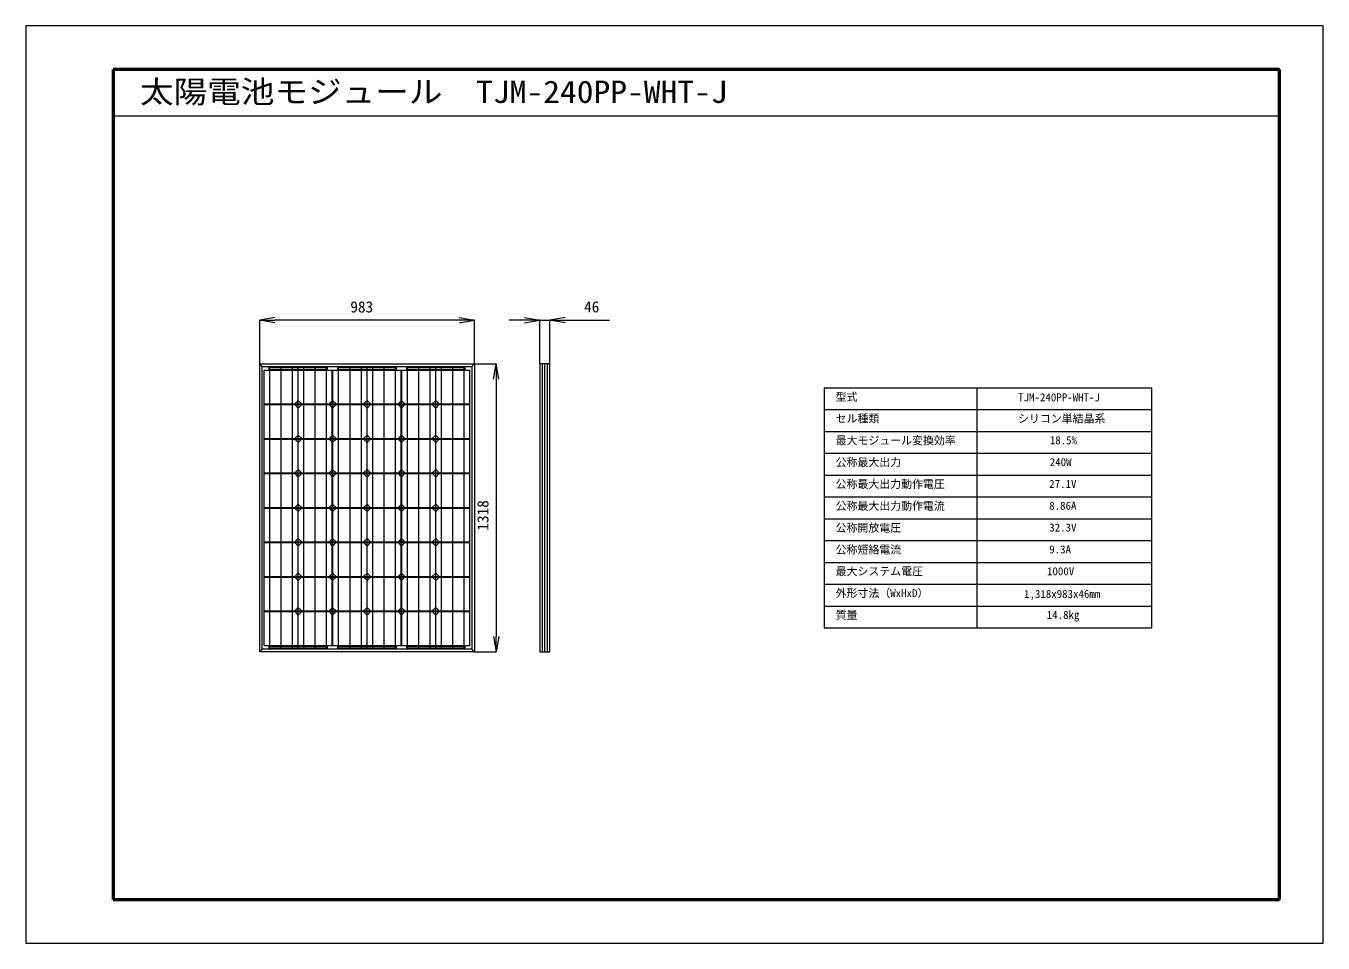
# Model space of a CAD drawing. Units: millimetres, scale not verified. Extents: x -2970 to 2970, y -2100 to 2100.
import ezdxf
from ezdxf.enums import TextEntityAlignment as Align

# ---------------------------------------------------------------- set-up
doc = ezdxf.new("R2010")
doc.units = ezdxf.units.MM
doc.header["$LTSCALE"] = 20
for name, color, linetype, lineweight in [('0-0_PEN0', 7, 'Continuous', 18), ('0-2_1', 7, 'Continuous', 18), ('0-3_2', 7, 'Continuous', 50)]:
    doc.layers.add(name, color=color, linetype=linetype, lineweight=lineweight)
doc.styles.add('ＭＳ ゴシック', font='')
doc.styles.get('ＭＳ ゴシック').set_extended_font_data('MS Gothic')

msp = doc.modelspace()

# ---------------------------------------------------------------- linework, layer by layer
at = {"layer": '0-0_PEN0'}
for p, q in [((-1899.5, 552.51), (-1899.5, 752.75)), ((-1829.5, 740.72), (-1899.5, 752.39)), ((-986.5, 752.39), (-1829.5, 752.39)), ((-986.5, 764.06), (-916.5, 752.39)), ((-916.5, 552.51), (-916.5, 752.75)), ((-686.5, 752.75), (-756.5, 752.75)), ((-686.5, 764.42), (-616.5, 752.75)), ((-616.5, 552.51), (-616.5, 753.11)), ((-616.5, 752.75), (-570.5, 752.75)), ((-570.5, 552.51), (-570.5, 753.11)), ((-500.5, 741.08), (-570.5, 752.75)), ((-500.5, 752.75), (-297.83, 752.75)), ((-1887.5, 540.39), (-1899.5, 552.39)), ((-1853, -750.11), (-1853, 536.89)), ((-1801, -750.11), (-1801, 536.89)), ((-1749, -750.11), (-1749, 536.89)), ((-1723, -750.11), (-1723, 536.89)), ((-1697, -750.11), (-1697, 536.89)), ((-1645, -750.11), (-1645, 536.89)), ((-1593, -750.11), (-1593, 536.89)), ((-1538, -750.11), (-1538, 536.89)), ((-1486, -750.11), (-1486, 536.89)), ((-1434, -750.11), (-1434, 536.89)), ((-1408, -750.11), (-1408, 536.89)), ((-1382, -750.11), (-1382, 536.89)), ((-1330, -750.11), (-1330, 536.89)), ((-1278, -750.11), (-1278, 536.89)), ((-1223, -750.11), (-1223, 536.89)), ((-1171, -750.11), (-1171, 536.89)), ((-1119, -750.11), (-1119, 536.89)), ((-1093, -750.11), (-1093, 536.89)), ((-1067, -750.11), (-1067, 536.89)), ((-1015, -750.11), (-1015, 536.89)), ((-963, -750.11), (-963, 536.89)), ((-928.5, 540.39), (-916.5, 552.39)), ((-916.38, 552.39), (-816.14, 552.39)), ((-828.17, 482.39), (-816.5, 552.39)), ((-605, -765.61), (-605, 552.39)), ((-593.5, -765.61), (-593.5, 552.39)), ((-582, -765.61), (-582, 552.39)), ((-1879, -737.11), (-1879, 523.89)), ((-1879, 523.89), (-937, 523.89)), ((-1567, -737.11), (-1567, 523.89)), ((-1564, -737.11), (-1564, 523.89)), ((-1252, -737.11), (-1252, 523.89)), ((-1249, -737.11), (-1249, 523.89)), ((-937, -737.11), (-937, 523.89)), ((-816.5, 482.39), (-816.5, -695.61)), ((685, 443.39), (2185, 443.39)), ((685, 443.39), (685, -656.61)), ((1385, 443.39), (1385, -656.61)), ((2185, 443.39), (2185, -656.61)), ((-1879, 368.89), (-937, 368.89)), ((-1879, 365.89), (-937, 365.89)), ((-1722.93, 384.59), (-1740.57, 367.39)), ((-1740.57, 367.39), (-1722.93, 350.17)), ((-1705.65, 367.39), (-1723, 384.59)), ((-1723, 350.17), (-1705.65, 367.39)), ((-1565.43, 384.59), (-1583.07, 367.39)), ((-1583.07, 367.39), (-1565.43, 350.17)), ((-1548.15, 367.39), (-1565.5, 384.59)), ((-1565.5, 350.17), (-1548.15, 367.39)), ((-1407.93, 384.59), (-1425.57, 367.39)), ((-1425.57, 367.39), (-1407.93, 350.17)), ((-1390.65, 367.39), (-1408, 384.59)), ((-1408, 350.17), (-1390.65, 367.39)), ((-1267.71, 367.39), (-1250.35, 384.59)), ((-1250.35, 350.17), (-1267.71, 367.39)), ((-1250.43, 384.59), (-1232.79, 367.39)), ((-1232.79, 367.39), (-1250.43, 350.17)), ((-1092.93, 384.59), (-1110.57, 367.39)), ((-1110.57, 367.39), (-1092.93, 350.17)), ((-1075.65, 367.39), (-1093, 384.59)), ((-1093, 350.17), (-1075.65, 367.39)), ((685, 343.39), (2185, 343.39)), ((685, 243.39), (2185, 243.39)), ((-1879, 210.89), (-937, 210.89)), ((-1879, 207.89), (-937, 207.89)), ((-1722.93, 226.59), (-1740.57, 209.39)), ((-1740.57, 209.39), (-1722.93, 192.17)), ((-1705.65, 209.39), (-1723, 226.59)), ((-1723, 192.17), (-1705.65, 209.39)), ((-1565.43, 226.59), (-1583.07, 209.39)), ((-1583.07, 209.39), (-1565.43, 192.17)), ((-1548.15, 209.39), (-1565.5, 226.59)), ((-1565.5, 192.17), (-1548.15, 209.39)), ((-1407.93, 226.59), (-1425.57, 209.39)), ((-1425.57, 209.39), (-1407.93, 192.17)), ((-1390.65, 209.39), (-1408, 226.59)), ((-1408, 192.17), (-1390.65, 209.39)), ((-1267.71, 209.39), (-1250.35, 226.59)), ((-1250.35, 192.17), (-1267.71, 209.39)), ((-1250.43, 226.59), (-1232.79, 209.39)), ((-1232.79, 209.39), (-1250.43, 192.17)), ((-1092.93, 226.59), (-1110.57, 209.39)), ((-1110.57, 209.39), (-1092.93, 192.17)), ((-1075.65, 209.39), (-1093, 226.59)), ((-1093, 192.17), (-1075.65, 209.39)), ((685, 143.39), (2185, 143.39)), ((-1722.93, 68.59), (-1740.57, 51.39)), ((-1705.65, 51.39), (-1723, 68.59)), ((-1565.43, 68.59), (-1583.07, 51.39)), ((-1548.15, 51.39), (-1565.5, 68.59)), ((-1407.93, 68.59), (-1425.57, 51.39)), ((-1390.65, 51.39), (-1408, 68.59)), ((-1267.71, 51.39), (-1250.35, 68.59)), ((-1250.43, 68.59), (-1232.79, 51.39)), ((-1092.93, 68.59), (-1110.57, 51.39)), ((-1075.65, 51.39), (-1093, 68.59)), ((-1879, 52.89), (-937, 52.89)), ((-1879, 49.89), (-937, 49.89)), ((-1740.57, 51.39), (-1722.93, 34.17)), ((-1723, 34.17), (-1705.65, 51.39)), ((-1583.07, 51.39), (-1565.43, 34.17)), ((-1565.5, 34.17), (-1548.15, 51.39)), ((-1425.57, 51.39), (-1407.93, 34.17)), ((-1408, 34.17), (-1390.65, 51.39)), ((-1250.35, 34.17), (-1267.71, 51.39)), ((-1232.79, 51.39), (-1250.43, 34.17)), ((-1110.57, 51.39), (-1092.93, 34.17)), ((-1093, 34.17), (-1075.65, 51.39)), ((685, 43.39), (2185, 43.39)), ((685, -56.61), (2185, -56.61)), ((-1879, -105.11), (-937, -105.11)), ((-1879, -108.11), (-937, -108.11)), ((-1722.93, -89.41), (-1740.57, -106.61)), ((-1740.57, -106.61), (-1722.93, -123.83)), ((-1705.65, -106.61), (-1723, -89.41)), ((-1723, -123.83), (-1705.65, -106.61)), ((-1565.43, -89.41), (-1583.07, -106.61)), ((-1583.07, -106.61), (-1565.43, -123.83)), ((-1548.15, -106.61), (-1565.5, -89.41)), ((-1565.5, -123.83), (-1548.15, -106.61)), ((-1407.93, -89.41), (-1425.57, -106.61)), ((-1425.57, -106.61), (-1407.93, -123.83)), ((-1390.65, -106.61), (-1408, -89.41)), ((-1408, -123.83), (-1390.65, -106.61)), ((-1267.71, -106.61), (-1250.35, -89.41)), ((-1250.35, -123.83), (-1267.71, -106.61)), ((-1250.43, -89.41), (-1232.79, -106.61)), ((-1232.79, -106.61), (-1250.43, -123.83)), ((-1092.93, -89.41), (-1110.57, -106.61)), ((-1110.57, -106.61), (-1092.93, -123.83)), ((-1075.65, -106.61), (-1093, -89.41)), ((-1093, -123.83), (-1075.65, -106.61)), ((685, -156.61), (2185, -156.61)), ((-1879, -263.11), (-937, -263.11)), ((-1879, -266.11), (-937, -266.11)), ((-1722.93, -247.41), (-1740.57, -264.61)), ((-1740.57, -264.61), (-1722.93, -281.83)), ((-1705.65, -264.61), (-1723, -247.41)), ((-1723, -281.83), (-1705.65, -264.61)), ((-1565.43, -247.41), (-1583.07, -264.61)), ((-1583.07, -264.61), (-1565.43, -281.83)), ((-1548.15, -264.61), (-1565.5, -247.41)), ((-1565.5, -281.83), (-1548.15, -264.61)), ((-1407.93, -247.41), (-1425.57, -264.61)), ((-1425.57, -264.61), (-1407.93, -281.83)), ((-1390.65, -264.61), (-1408, -247.41)), ((-1408, -281.83), (-1390.65, -264.61)), ((-1267.71, -264.61), (-1250.35, -247.41)), ((-1250.35, -281.83), (-1267.71, -264.61)), ((-1250.43, -247.41), (-1232.79, -264.61)), ((-1232.79, -264.61), (-1250.43, -281.83)), ((-1092.93, -247.41), (-1110.57, -264.61)), ((-1110.57, -264.61), (-1092.93, -281.83)), ((-1075.65, -264.61), (-1093, -247.41)), ((-1093, -281.83), (-1075.65, -264.61)), ((685, -256.61), (2185, -256.61)), ((-1722.93, -405.41), (-1740.57, -422.61)), ((-1705.65, -422.61), (-1723, -405.41)), ((-1565.43, -405.41), (-1583.07, -422.61)), ((-1548.15, -422.61), (-1565.5, -405.41)), ((-1407.93, -405.41), (-1425.57, -422.61)), ((-1390.65, -422.61), (-1408, -405.41)), ((-1267.71, -422.61), (-1250.35, -405.41)), ((-1250.43, -405.41), (-1232.79, -422.61)), ((-1092.93, -405.41), (-1110.57, -422.61)), ((-1075.65, -422.61), (-1093, -405.41)), ((685, -356.61), (2185, -356.61)), ((-1879, -421.11), (-937, -421.11)), ((-1879, -424.11), (-937, -424.11)), ((-1740.57, -422.61), (-1722.93, -439.83)), ((-1723, -439.83), (-1705.65, -422.61)), ((-1583.07, -422.61), (-1565.43, -439.83)), ((-1565.5, -439.83), (-1548.15, -422.61)), ((-1425.57, -422.61), (-1407.93, -439.83)), ((-1408, -439.83), (-1390.65, -422.61)), ((-1250.35, -439.83), (-1267.71, -422.61)), ((-1232.79, -422.61), (-1250.43, -439.83)), ((-1110.57, -422.61), (-1092.93, -439.83)), ((-1093, -439.83), (-1075.65, -422.61)), ((685, -456.61), (2185, -456.61)), ((-1879, -579.11), (-937, -579.11)), ((-1879, -582.11), (-937, -582.11)), ((-1722.93, -563.41), (-1740.57, -580.61)), ((-1740.57, -580.61), (-1722.93, -597.83)), ((-1705.65, -580.61), (-1723, -563.41)), ((-1723, -597.83), (-1705.65, -580.61)), ((-1565.43, -563.41), (-1583.07, -580.61)), ((-1583.07, -580.61), (-1565.43, -597.83)), ((-1548.15, -580.61), (-1565.5, -563.41)), ((-1565.5, -597.83), (-1548.15, -580.61)), ((-1407.93, -563.41), (-1425.57, -580.61)), ((-1425.57, -580.61), (-1407.93, -597.83)), ((-1390.65, -580.61), (-1408, -563.41)), ((-1408, -597.83), (-1390.65, -580.61)), ((-1267.71, -580.61), (-1250.35, -563.41)), ((-1250.35, -597.83), (-1267.71, -580.61)), ((-1250.43, -563.41), (-1232.79, -580.61)), ((-1232.79, -580.61), (-1250.43, -597.83)), ((-1092.93, -563.41), (-1110.57, -580.61)), ((-1110.57, -580.61), (-1092.93, -597.83)), ((-1075.65, -580.61), (-1093, -563.41)), ((-1093, -597.83), (-1075.65, -580.61)), ((685, -556.61), (2185, -556.61)), ((-804.83, -695.61), (-816.5, -765.61)), ((685, -656.61), (2185, -656.61)), ((-1887.5, -753.61), (-1899.5, -765.61)), ((-1879, -737.11), (-937, -737.11)), ((-928.5, -753.61), (-916.5, -765.61)), ((-916.38, -765.61), (-816.14, -765.61))]:
    msp.add_line(p, q, dxfattribs=at)
for points in [[(-1829.5, 764.06), (-1899.5, 752.39), (-1829.5, 752.39)], [(-986.5, 740.72), (-916.5, 752.39), (-986.5, 752.39)], [(-686.5, 741.08), (-616.5, 752.75), (-686.5, 752.75)], [(-500.5, 764.42), (-570.5, 752.75), (-500.5, 752.75)], [(-804.83, 482.39), (-816.5, 552.39), (-816.5, 482.39)], [(-828.17, -695.61), (-816.5, -765.61), (-816.5, -695.61)]]:
    msp.add_lwpolyline(points, dxfattribs=at)
for points in [[(-916.5, -765.61), (-1899.5, -765.61), (-1899.5, 552.39), (-916.5, 552.39)], [(-928.5, -753.61), (-1887.5, -753.61), (-1887.5, 540.39), (-928.5, 540.39)], [(-1856, 536.89), (-1590, 536.89), (-1590, 526.89), (-1856, 526.89)], [(-1541, 536.89), (-1275, 536.89), (-1275, 526.89), (-1541, 526.89)], [(-1226, 536.89), (-960, 536.89), (-960, 526.89), (-1226, 526.89)], [(-616.5, -765.61), (-570.5, -765.61), (-570.5, 552.39), (-616.5, 552.39)], [(-1856, -740.11), (-1590, -740.11), (-1590, -750.11), (-1856, -750.11)], [(-1541, -740.11), (-1275, -740.11), (-1275, -750.11), (-1541, -750.11)], [(-1226, -740.11), (-960, -740.11), (-960, -750.11), (-1226, -750.11)]]:
    msp.add_lwpolyline(points, close=True, dxfattribs=at)
at = {"layer": '0-2_1'}
msp.add_lwpolyline([(-2970, -2100), (2970, -2100), (2970, 2100), (-2970, 2100)], close=True, dxfattribs=at)
at = {"layer": '0-3_2'}
for p, q in [((-2570, 1900), (-2570, -1900)), ((2770, 1900), (-2570, 1900)), ((2770, -1900), (2770, 1900)), ((-2570, -1900), (2770, -1900))]:
    msp.add_line(p, q, dxfattribs=at)
at = {"layer": '0-3_2', "lineweight": 18}
msp.add_line((2770, 1686.78), (-2570, 1686.78), dxfattribs=at)

# ---------------------------------------------------------------- texts
at = {"layer": '0-0_PEN0', "style": 'ＭＳ ゴシック'}
for s, height, p in [('983', 51.32, (-1484.56, 772.39)), ('46', 51.32, (-414.08, 772.75)), ('  型式', 36.66, (688, 371.91)), ('TJM-240PP-WHT-J', 36.66, (1573.89, 370.06)), ('  セル種類', 36.66, (688, 272.93)), ('シリコン単結晶系', 36.66, (1573.07, 272.37)), ('  最大モジュール変換効率', 36.66, (688, 172.25)), ('18.5%', 36.66, (1718.75, 173.39)), ('  公称最大出力', 36.66, (688, 72.48)), ('240W', 36.66, (1718.52, 73.39)), ('  公称最大出力動作電圧', 36.66, (688, -27.41)), ('27.1V', 36.66, (1716.02, -26.61)), ('  公称最大出力動作電流', 36.66, (688, -127.41)), ('8.86A', 36.66, (1716.02, -126.61)), ('  公称開放電圧', 36.66, (688, -227.52)), ('32.3V', 36.66, (1716.02, -226.61)), ('  公称短絡電流', 36.66, (688, -327.75)), ('9.3A', 36.66, (1716.02, -326.61)), ('  最大システム電圧', 36.66, (688, -427.07)), ('1000V', 36.66, (1705.8, -426.61)), ('  外形寸法（WxHxD）', 36.66, (688, -526.95)), ('1,318x983x46mm', 36.66, (1600.64, -530.57)), ('  質量', 36.66, (688, -626.95)), ('14.8㎏', 36.66, (1704.66, -626.27))]:
    msp.add_text(s, height=height, dxfattribs=at).set_placement(p, align=Align.BOTTOM_LEFT)
msp.add_text('1318', height=51.32, rotation=90, dxfattribs=at).set_placement((-836.5, -211.41), align=Align.BOTTOM_LEFT)
at = {"layer": '0-3_2', "style": 'ＭＳ ゴシック', "width": 1.1}
msp.add_text('太陽電池モジュール\u3000TJM-240PP-WHT-J', height=102.6, dxfattribs=at).set_placement((-2447.77, 1716.56), align=Align.BOTTOM_LEFT)

doc.saveas('drawing.dxf')
